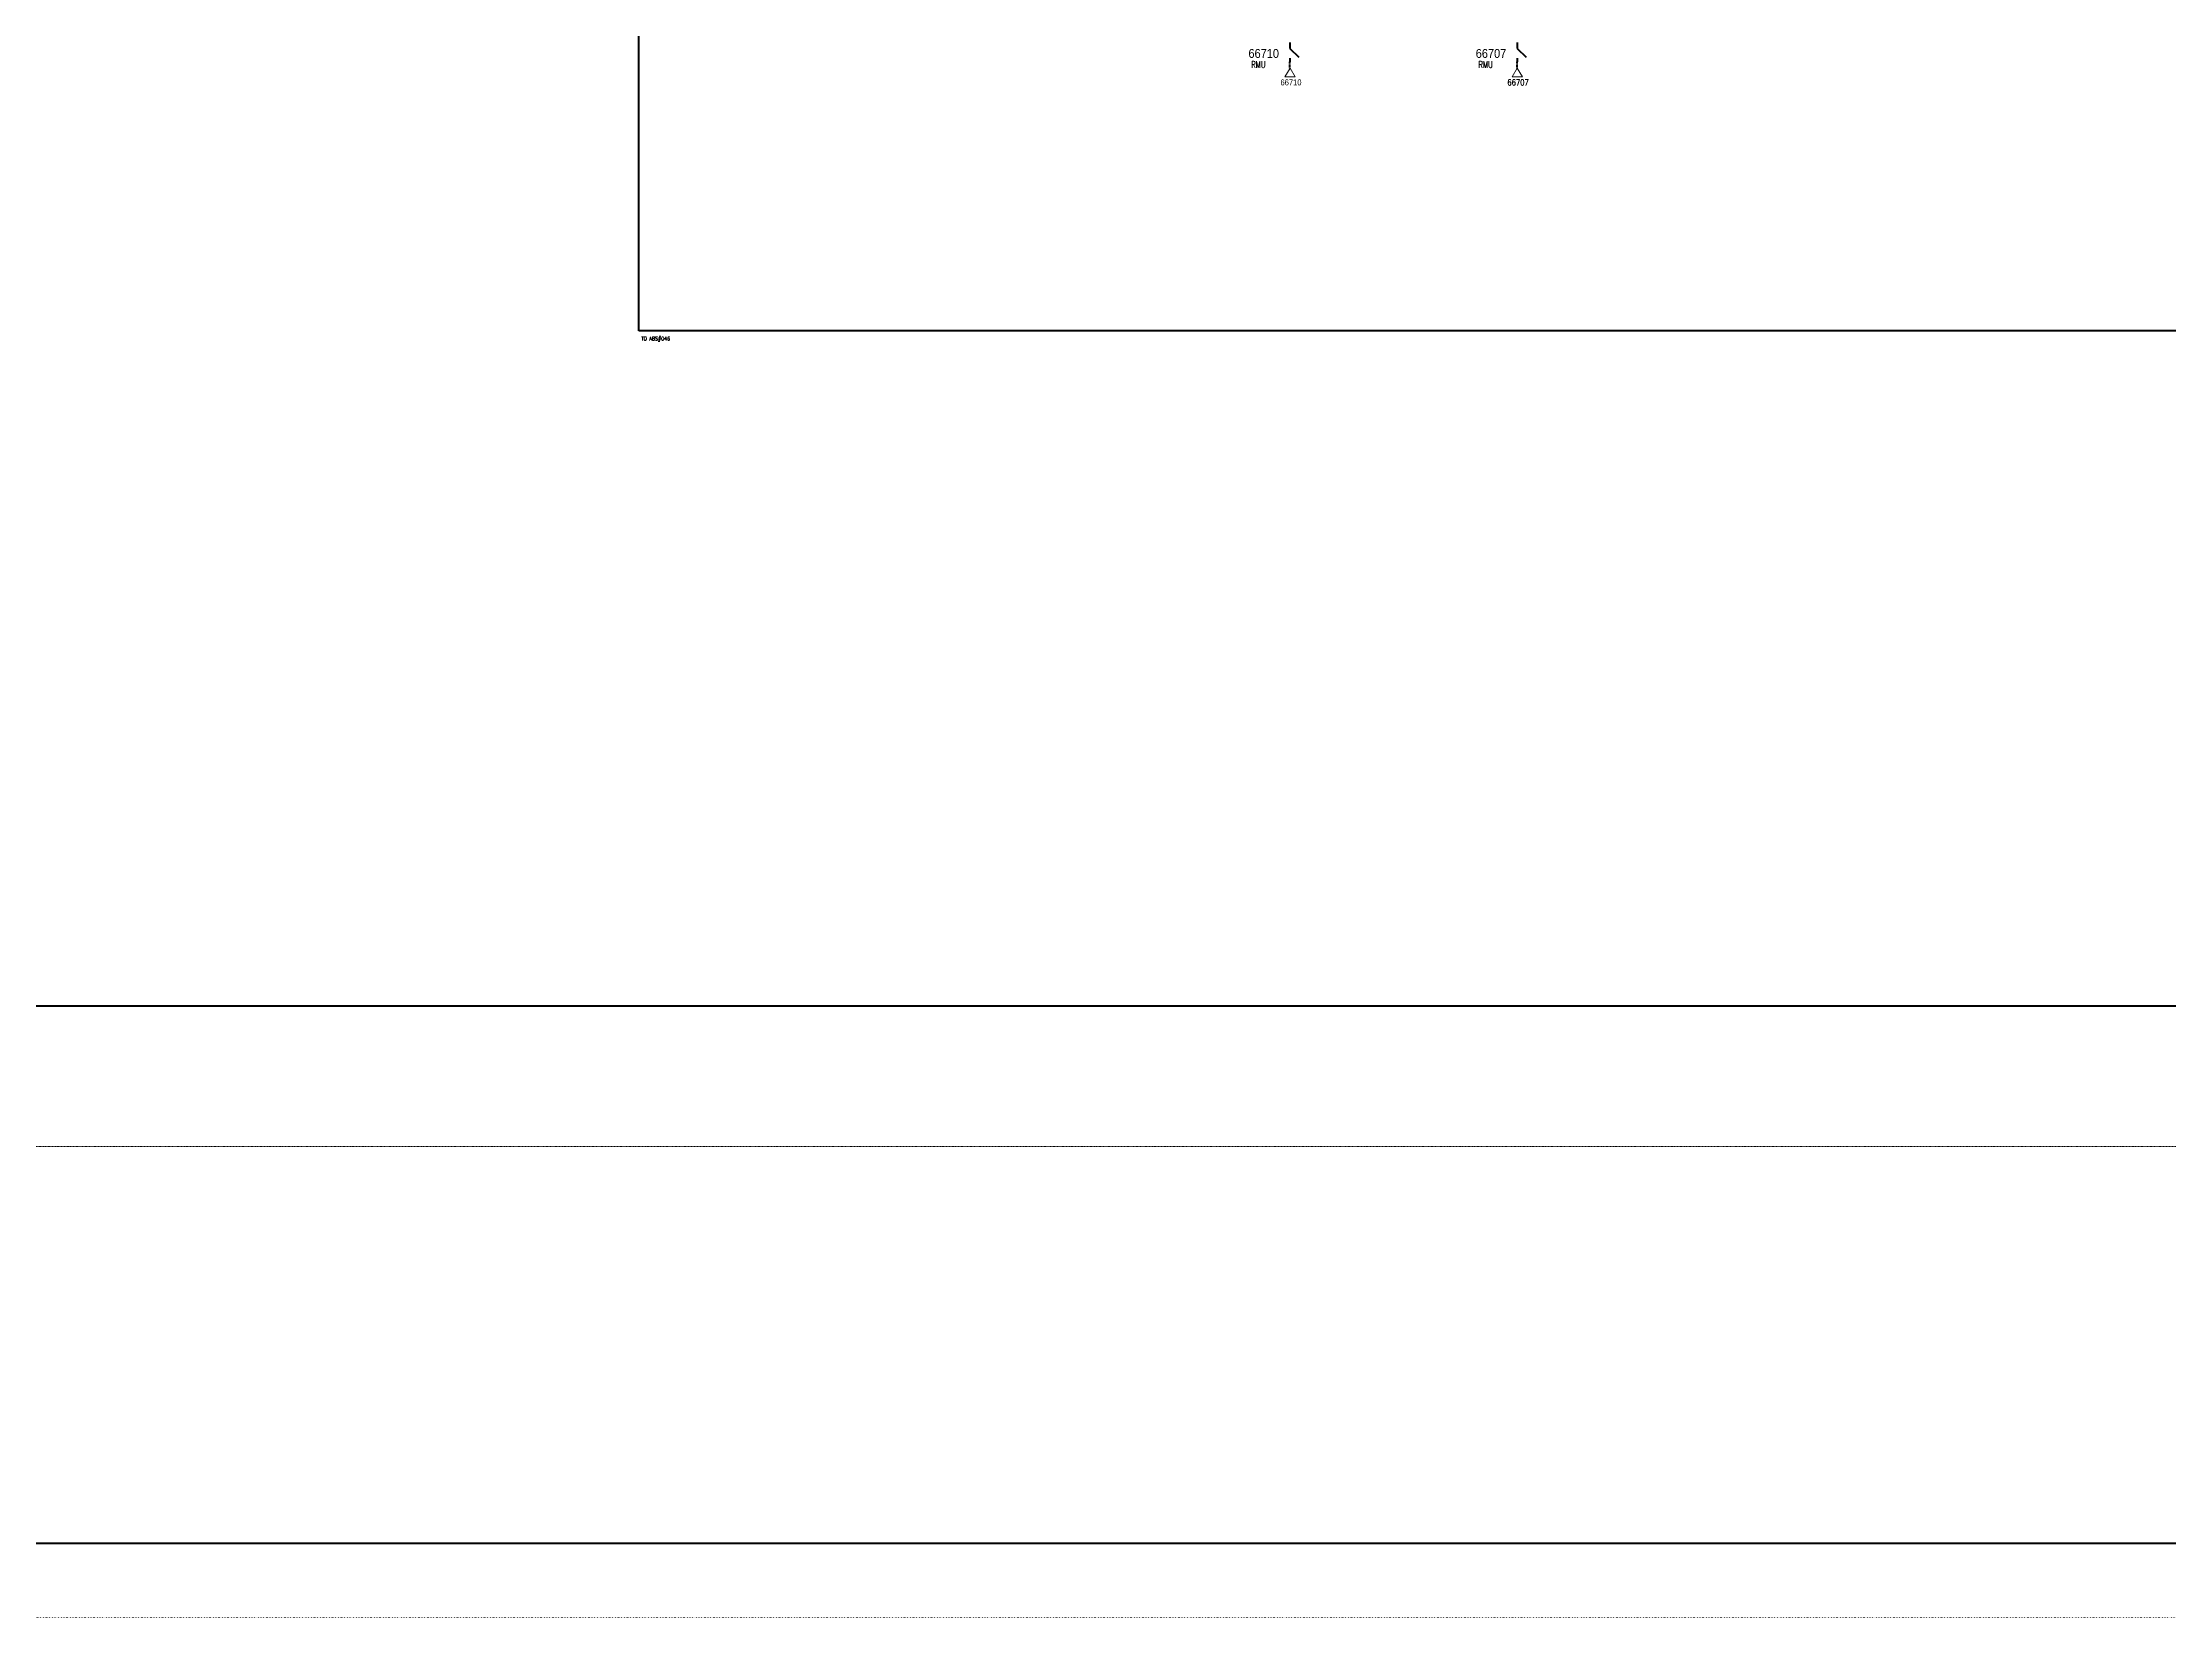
# Model space of a CAD drawing. Header units: metres. Extents: x 65984 to 144644, y -19036 to 23726.
# Drawn here: x 127597 to 129252, y 19332 to 20558 of the extents above; entities that cross this region are included whole.
import ezdxf
from ezdxf.enums import TextEntityAlignment as Align

# ---------------------------------------------------------------- set-up
doc = ezdxf.new("R2010")
doc.units = ezdxf.units.M
doc.header["$MEASUREMENT"] = 0
doc.linetypes.add('DGN Style 1', pattern=[0.6, 0, -0.6])
doc.linetypes.add('DGN Style 3', pattern=[0.013877, 0, -0.013877])
doc.layers.get('0').update_dxf_attribs({"color": 95, "lineweight": 40})
for name, color, linetype, lineweight in [('d_eos', 111, 'Continuous', 40), ('d_eos no', 121, 'Continuous', 40), ('d_grid line', 7, 'DGN Style 1', 0), ('d_tf', 1, 'Continuous', 40), ('d_tf no', 6, 'Continuous', 40), ('d_ug cable', 95, 'Continuous', 40), ('FDR  2  19', 172, 'Continuous', 40), ('Level 37', 7, 'Continuous', 0), ('O H MAIN FEEDER', 4, 'Continuous', 100)]:
    doc.layers.add(name, color=color, linetype=linetype, lineweight=lineweight)
doc.styles.add('Style-Arial', font='arial.ttf')
doc.styles.add('Style-msdefault', font='msdefault.shx')
doc.styles.add('Style-STANDARD', font='STANDARD.shx')

# ---------------------------------------------------------------- blocks, each defined once
blk = doc.blocks.new('TRA1_469')
at = {"layer": 'd_tf', "color": 1, "linetype": 'Continuous', "lineweight": 0, "ltscale": 0.000361655, "flags": 128}
blk.add_lwpolyline([(10.1, -17.1), (0.1, -0.1), (-9.9, -17.1)], close=True, dxfattribs=at)
blk = doc.blocks.new('TRA1_468')
at = {"layer": 'd_tf', "color": 1, "linetype": 'Continuous', "lineweight": 0, "ltscale": 0.000361655, "xscale": 1.000046566207836, "yscale": 1.000046566207836, "zscale": 1.000046566207836, "rotation": 180}
blk.add_blockref('TRA1_469', (0, 0), dxfattribs=at)

msp = doc.modelspace()

# ---------------------------------------------------------------- linework, layer by layer
at = {"layer": 'd_eos', "color": 7, "linetype": 'Continuous', "lineweight": 211, "ltscale": 0.638341}
for p, q in [((128567.8, 20557.8), (128567.8, 20553.2)), ((128567.8, 20553.2), (128574.8, 20546.4)), ((128567.8, 20545.7), (128567.8, 20542.9)), ((128744.7, 20557.8), (128744.7, 20553.2)), ((128744.7, 20553.2), (128751.7, 20546.4)), ((128744.7, 20545.7), (128744.7, 20542.9))]:
    msp.add_line(p, q, dxfattribs=at)
at = {"layer": 'd_grid line', "color": 7, "linetype": 'DGN Style 1', "lineweight": 0, "flags": 128}
msp.add_lwpolyline([(133459.3, 19332.1), (133459.3, 22713), (107396.8, 22713), (107396.8, 19332.1)], close=True, dxfattribs=at)
at = {"layer": 'd_ug cable', "color": 1, "linetype": 'DGN Style 3', "lineweight": 0}
msp.add_line((107924.2, 19698.6), (144357.5, 19698.7), dxfattribs=at)
at = {"layer": 'FDR  2  19', "color": 1, "linetype": 'DGN Style 3', "lineweight": 53}
for p, q in [((128567.8, 20538), (128567.8, 20542.9)), ((128744.7, 20538), (128744.7, 20542.9))]:
    msp.add_line(p, q, dxfattribs=at)
at = {"layer": 'O H MAIN FEEDER', "color": 140, "lineweight": 211, "ltscale": 0.498271, "flags": 128}
msp.add_lwpolyline([(106943.9, 22834.8), (144644.1, 22834.8), (144644.1, 19389.5), (106943.9, 19389.5)], close=True, dxfattribs=at)
at = {"layer": 'O H MAIN FEEDER', "color": 5, "lineweight": 211, "ltscale": 30, "flags": 128}
msp.add_lwpolyline([(111246, 19990), (113139.2, 19990), (113139.2, 19808), (133226.2, 19808), (133226.2, 22351.2), (129774.4, 22351.2)], dxfattribs=at)
at = {"layer": 'O H MAIN FEEDER', "color": 95, "lineweight": 211, "ltscale": 0.426762, "flags": 128}
for points in [[(128061, 20333.4), (128061, 21709.5), (125714.5, 21709.5), (125714.5, 20280.9)], [(129497.1, 20333.4), (128061, 20333.4)]]:
    msp.add_lwpolyline(points, dxfattribs=at)

# ---------------------------------------------------------------- block references
at = {"layer": 'd_tf', "color": 1, "linetype": 'Continuous', "lineweight": 0, "ltscale": 0.000361655, "xscale": 0.4, "yscale": 0.4, "zscale": 0.4, "rotation": 180}
for p in [(128567.8, 20538), (128744.7, 20538)]:
    msp.add_blockref('TRA1_468', p, dxfattribs=at)

# ---------------------------------------------------------------- texts
at = {"color": 7, "linetype": 'Continuous', "lineweight": 40, "style": 'Style-STANDARD', "width": 0.857143}
msp.add_text('TO ABS#046', height=2.99, dxfattribs=at).set_placement((128074.1, 20327.4), align=Align.MIDDLE_CENTER)
at = {"layer": 'd_eos no', "color": 7, "linetype": 'Continuous', "lineweight": 140, "style": 'Style-Arial', "width": 0.88}
for s, p in [('66710', (128535.5, 20552.8)), ('66707', (128712.4, 20552.8))]:
    msp.add_text(s, height=6.95, dxfattribs=at).set_placement(p, align=Align.TOP_LEFT)
at = {"layer": 'd_tf no', "color": 1, "linetype": 'Continuous', "lineweight": 40, "width": 0.909091}
for s, style, p in [('66710', 'Style-msdefault', (128568.6, 20526.8)), ('66707', 'Style-STANDARD', (128745.3, 20526.8))]:
    msp.add_text(s, height=4.69, dxfattribs=dict(at, style=style)).set_placement(p, align=Align.MIDDLE_CENTER)
at = {"layer": 'Level 37', "color": 7, "linetype": 'Continuous', "lineweight": 53, "style": 'Style-STANDARD', "width": 0.854701}
for p in [(128543.2, 20540.7), (128720.1, 20540.7)]:
    msp.add_text('RMU', height=4.99, dxfattribs=at).set_placement(p, align=Align.MIDDLE_CENTER)

doc.saveas('drawing.dxf')
